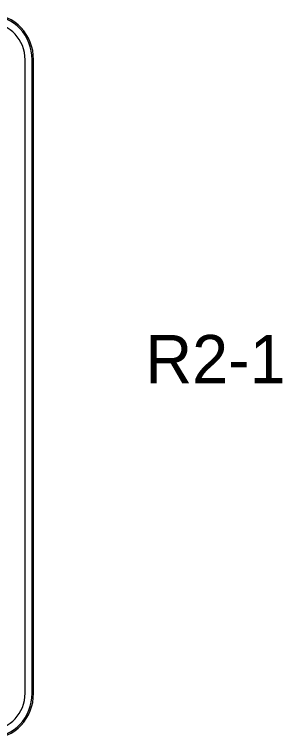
# Model space of a CAD drawing. Extents: x 0 to 37.9, y 0 to 20.9.
# Drawn here: x 19.198 to 20.306, y 14.527 to 17.527 of the extents above; entities that cross this region are included whole.
import ezdxf

# ---------------------------------------------------------------- set-up
doc = ezdxf.new("R2010")
doc.units = 0
for name, color, linetype in [('GSBWFILL', 7, 'Continuous'), ('GSCOLORFILL', 7, 'Continuous'), ('GSOUTLINE', 7, 'Continuous'), ('Level 1', 7, 'Continuous')]:
    doc.layers.add(name, color=color, linetype=linetype)

msp = doc.modelspace()

# ---------------------------------------------------------------- linework, layer by layer
at = {"layer": 'GSBWFILL'}
for p, q in [((19.2416, 14.7146), (19.2416, 17.3394)), ((19.2768, 14.7146), (19.2768, 17.3394))]:
    msp.add_line(p, q, dxfattribs=at)
for centre, major_axis, start_param, end_param in [((19.101, 17.3394), (0, 0.1875), 4.712389, 6.283185), ((19.101, 17.3394), (0, 0.15), 4.712389, 6.283185), ((19.101, 14.7146), (0, 0.15), 3.141593, 4.712389), ((19.101, 14.7146), (0, 0.1875), 3.141593, 4.712389)]:
    msp.add_ellipse(centre, major_axis=major_axis, ratio=0.937523, start_param=start_param, end_param=end_param, dxfattribs=at)
at = {"layer": 'GSCOLORFILL'}
for p, q in [((19.2416, 14.7146), (19.2416, 17.3394)), ((19.2709, 17.3394), (19.271, 17.3394)), ((19.271, 14.7146), (19.271, 17.3394)), ((19.2768, 14.7146), (19.2768, 17.3394)), ((19.2768, 14.7146), (19.2768, 17.3394)), ((19.271, 14.7146), (19.2709, 14.7146))]:
    msp.add_line(p, q, dxfattribs=at)
for centre, major_axis, start_param, end_param in [((19.101, 17.3394), (0, 0.1875), 4.712389, 6.283185), ((19.101, 17.3394), (0, 0.1875), 4.712389, 6.283185), ((19.101, 17.3394), (0, 0.1812), 4.712389, 6.283185), ((19.101, 17.3394), (0, 0.15), 4.712389, 6.283185), ((19.101, 14.7146), (0, 0.1875), 3.141593, 4.712389), ((19.101, 14.7146), (0, 0.15), 3.141593, 4.712389), ((19.101, 14.7146), (0, 0.1875), 3.141593, 4.712389), ((19.101, 14.7146), (0, 0.1812), 3.141593, 4.712389)]:
    msp.add_ellipse(centre, major_axis=major_axis, ratio=0.937523, start_param=start_param, end_param=end_param, dxfattribs=at)
at = {"layer": 'GSOUTLINE'}
for p, q in [((19.2416, 14.7146), (19.2416, 17.3394)), ((19.2768, 14.7146), (19.2768, 17.3394))]:
    msp.add_line(p, q, dxfattribs=at)
for centre, major_axis, start_param, end_param in [((19.101, 17.3394), (0, 0.1875), 4.712389, 6.283185), ((19.101, 17.3394), (0, 0.15), 4.712389, 6.283185), ((19.101, 14.7146), (0, 0.15), 3.141593, 4.712389), ((19.101, 14.7146), (0, 0.1875), 3.141593, 4.712389)]:
    msp.add_ellipse(centre, major_axis=major_axis, ratio=0.937523, start_param=start_param, end_param=end_param, dxfattribs=at)

# ---------------------------------------------------------------- texts
at = {"layer": 'Level 1'}
msp.add_text('R2-1', height=0.2, dxfattribs=at).set_placement((19.7395, 15.999))

doc.saveas('drawing.dxf')
